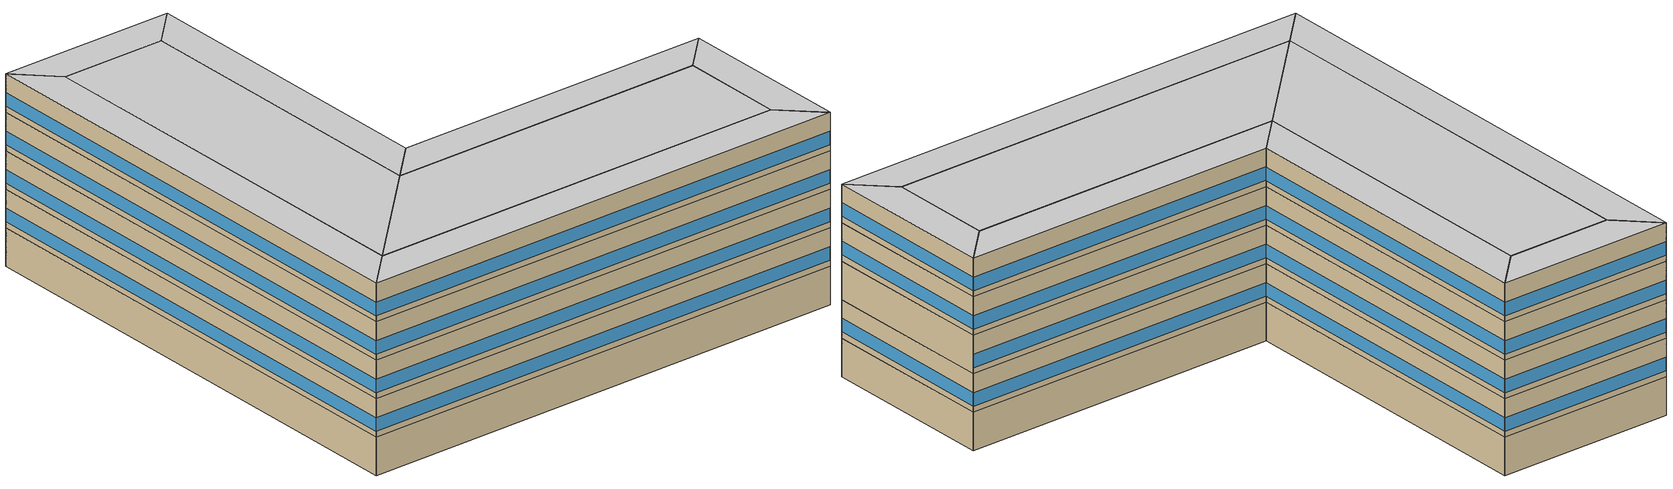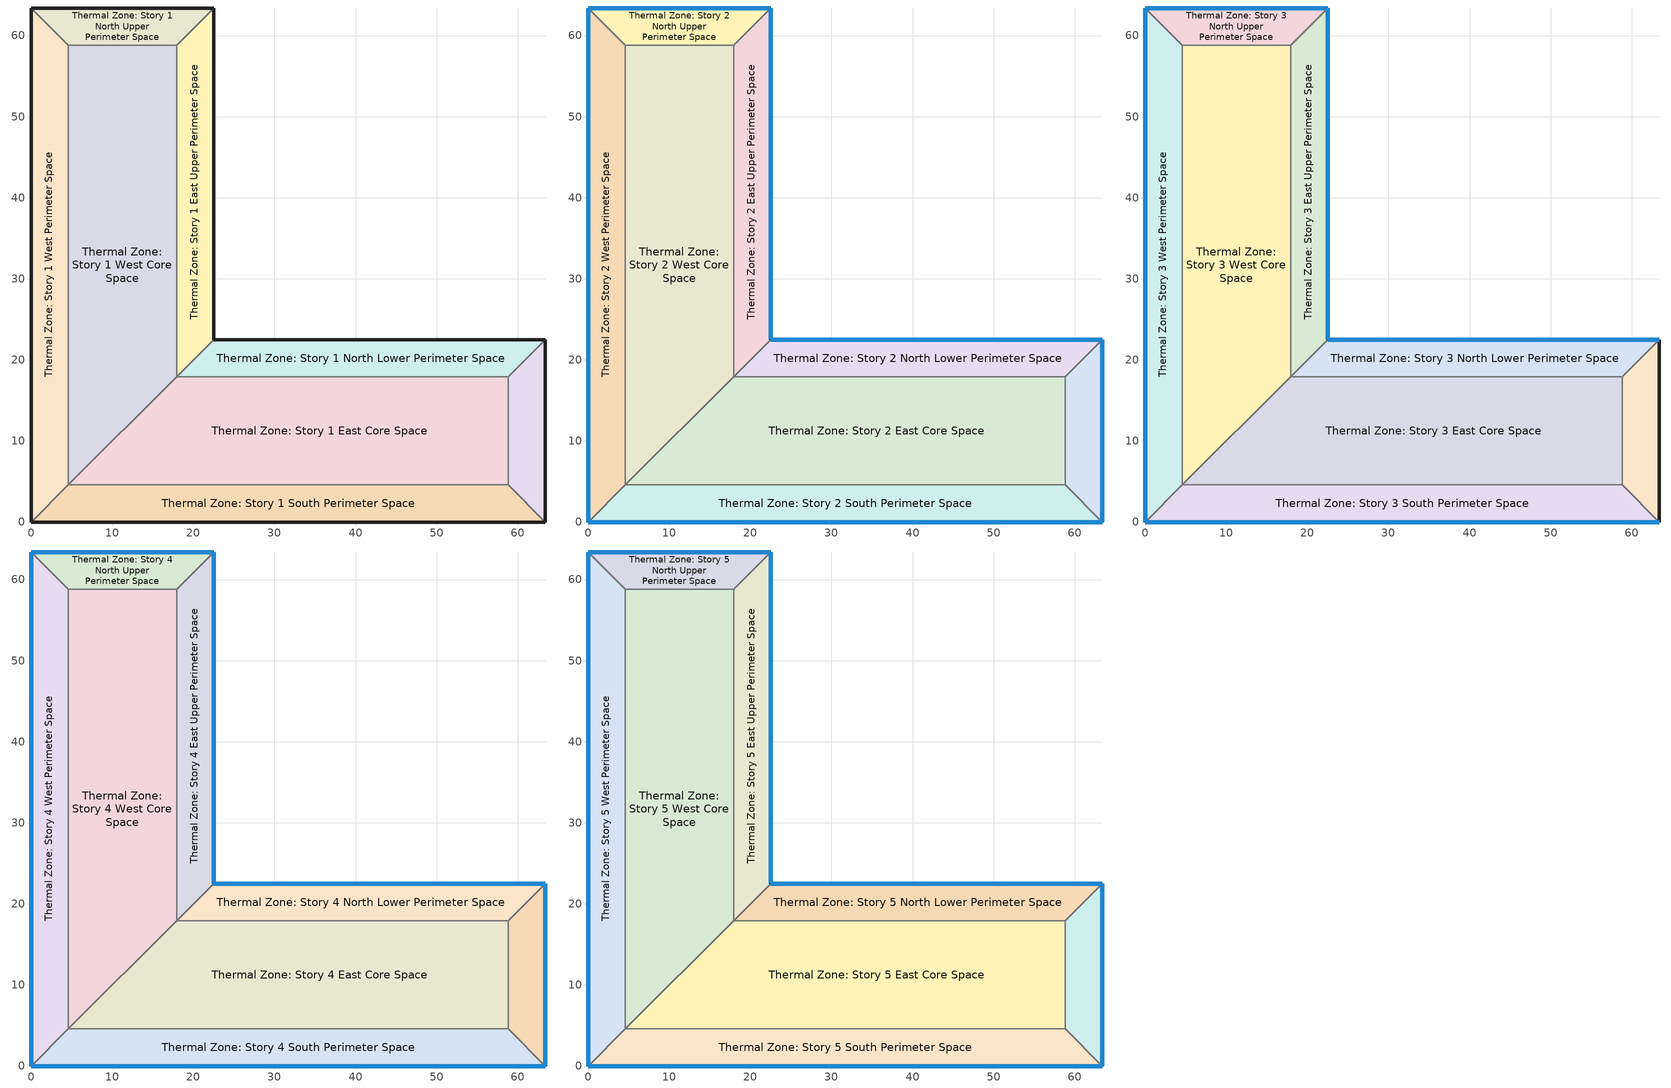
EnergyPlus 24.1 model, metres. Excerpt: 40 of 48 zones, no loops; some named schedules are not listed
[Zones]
Thermal Zone: Story 1 East Core Space
 floor adiabatic (ExtSlabCarpet 4in ClimateZone 1-8): 58.83,17.93 58.83,4.57 4.57,4.57 17.93,17.93 z0
 wall to Thermal Zone: Story 1 North Lower Perimeter Space (256 - interior walls Reversed): 58.83,17.93 17.93,17.93 z0:4.7
 wall to Thermal Zone: Story 1 East Lower Perimeter Space (256 - interior walls Reversed): 58.83,4.57 58.83,17.93 z0:4.7
 wall to Thermal Zone: Story 1 South Perimeter Space (256 - interior walls Reversed): 4.57,4.57 58.83,4.57 z0:4.7
 wall to Thermal Zone: Story 1 West Core Space (256 - interior walls Reversed): 17.93,17.93 4.57,4.57 z0:4.7
Thermal Zone: Story 1 East Lower Perimeter Space
 floor adiabatic (ExtSlabCarpet 4in ClimateZone 1-8): 63.4,22.5 63.4,0 58.83,4.57 58.83,17.93 z0
 wall outside (256 - exterior walls): 63.4,0 63.4,22.5 z0:4.7
 wall to Thermal Zone: Story 1 South Perimeter Space (256 - interior walls): 58.83,4.57 63.4,0 z0:4.7
 wall to Thermal Zone: Story 1 North Lower Perimeter Space (256 - interior walls Reversed): 63.4,22.5 58.83,17.93 z0:4.7
Thermal Zone: Story 1 East Upper Perimeter Space
 floor adiabatic (ExtSlabCarpet 4in ClimateZone 1-8): 22.5,63.4 22.5,22.5 17.93,17.93 17.93,58.83 z0
 wall outside (256 - exterior walls): 22.5,22.5 22.5,63.4 z0:4.7
 wall to Thermal Zone: Story 1 North Lower Perimeter Space (256 - interior walls): 17.93,17.93 22.5,22.5 z0:4.7
 wall to Thermal Zone: Story 1 West Core Space (256 - interior walls): 17.93,58.83 17.93,17.93 z0:4.7
 wall to Thermal Zone: Story 1 North Upper Perimeter Space (256 - interior walls): 22.5,63.4 17.93,58.83 z0:4.7
Thermal Zone: Story 1 North Lower Perimeter Space
 floor adiabatic (ExtSlabCarpet 4in ClimateZone 1-8): 63.4,22.5 58.83,17.93 17.93,17.93 22.5,22.5 z0
 wall outside (256 - exterior walls): 63.4,22.5 22.5,22.5 z0:4.7
Thermal Zone: Story 1 North Upper Perimeter Space
 floor adiabatic (ExtSlabCarpet 4in ClimateZone 1-8): 22.5,63.4 17.93,58.83 4.57,58.83 0,63.4 z0
 wall outside (256 - exterior walls): 22.5,63.4 0,63.4 z0:4.7
 wall to Thermal Zone: Story 1 West Core Space (256 - interior walls): 4.57,58.83 17.93,58.83 z0:4.7
 wall to Thermal Zone: Story 1 West Perimeter Space (256 - interior walls): 0,63.4 4.57,58.83 z0:4.7
Thermal Zone: Story 1 South Perimeter Space
 floor adiabatic (ExtSlabCarpet 4in ClimateZone 1-8): 58.83,4.57 63.4,0 0,0 4.57,4.57 z0
 wall outside (256 - exterior walls): 0,0 63.4,0 z0:4.7
 wall to Thermal Zone: Story 1 West Perimeter Space (256 - interior walls): 4.57,4.57 0,0 z0:4.7
Thermal Zone: Story 1 West Core Space
 floor adiabatic (ExtSlabCarpet 4in ClimateZone 1-8): 17.93,58.83 17.93,17.93 4.57,4.57 4.57,58.83 z0
 wall to Thermal Zone: Story 1 West Perimeter Space (256 - interior walls): 4.57,58.83 4.57,4.57 z0:4.7
Thermal Zone: Story 1 West Perimeter Space
 floor adiabatic (ExtSlabCarpet 4in ClimateZone 1-8): 0,63.4 4.57,58.83 4.57,4.57 0,0 z0
 wall outside (256 - exterior walls): 0,63.4 0,0 z0:4.7
Thermal Zone: Story 2 East Core Space
 floor to Thermal Zone: Story 1 East Core Space (256 - interior floor): 58.83,17.93 58.83,4.57 4.57,4.57 17.93,17.93 z4.7
 wall to Thermal Zone: Story 2 North Lower Perimeter Space (256 - interior walls Reversed): 58.83,17.93 17.93,17.93 z4.7:9.4
 wall to Thermal Zone: Story 2 East Lower Perimeter Space (256 - interior walls Reversed): 58.83,4.57 58.83,17.93 z4.7:9.4
 wall to Thermal Zone: Story 2 South Perimeter Space (256 - interior walls Reversed): 4.57,4.57 58.83,4.57 z4.7:9.4
 wall to Thermal Zone: Story 2 West Core Space (256 - interior walls Reversed): 17.93,17.93 4.57,4.57 z4.7:9.4
Thermal Zone: Story 2 East Lower Perimeter Space
 floor to Thermal Zone: Story 1 East Lower Perimeter Space (256 - interior floor): 63.4,22.5 63.4,0 58.83,4.57 58.83,17.93 z4.7
 wall outside (256 - exterior walls): 63.4,0 63.4,22.5 z4.7:9.4
 wall to Thermal Zone: Story 2 South Perimeter Space (256 - interior walls): 58.83,4.57 63.4,0 z4.7:9.4
 wall to Thermal Zone: Story 2 North Lower Perimeter Space (256 - interior walls Reversed): 63.4,22.5 58.83,17.93 z4.7:9.4
 window (256 - windows): 63.4,0.03 63.4,22.47 z5.46:7.11
Thermal Zone: Story 2 East Upper Perimeter Space
 floor to Thermal Zone: Story 1 East Upper Perimeter Space (256 - interior floor): 22.5,63.4 22.5,22.5 17.93,17.93 17.93,58.83 z4.7
 wall outside (256 - exterior walls): 22.5,22.5 22.5,63.4 z4.7:9.4
 wall to Thermal Zone: Story 2 North Lower Perimeter Space (256 - interior walls): 17.93,17.93 22.5,22.5 z4.7:9.4
 wall to Thermal Zone: Story 2 West Core Space (256 - interior walls): 17.93,58.83 17.93,17.93 z4.7:9.4
 wall to Thermal Zone: Story 2 North Upper Perimeter Space (256 - interior walls Reversed): 22.5,63.4 17.93,58.83 z4.7:9.4
 window (256 - windows): 22.5,22.53 22.5,63.37 z5.46:7.11
Thermal Zone: Story 2 North Lower Perimeter Space
 floor to Thermal Zone: Story 1 North Lower Perimeter Space (256 - interior floor): 63.4,22.5 58.83,17.93 17.93,17.93 22.5,22.5 z4.7
 wall outside (256 - exterior walls): 63.4,22.5 22.5,22.5 z4.7:9.4
 window (256 - windows): 63.37,22.5 22.53,22.5 z5.46:7.11
Thermal Zone: Story 2 North Upper Perimeter Space
 floor to Thermal Zone: Story 1 North Upper Perimeter Space (256 - interior floor): 22.5,63.4 17.93,58.83 4.57,58.83 0,63.4 z4.7
 wall outside (256 - exterior walls): 22.5,63.4 0,63.4 z4.7:9.4
 wall to Thermal Zone: Story 2 West Core Space (256 - interior walls): 4.57,58.83 17.93,58.83 z4.7:9.4
 wall to Thermal Zone: Story 2 West Perimeter Space (256 - interior walls Reversed): 0,63.4 4.57,58.83 z4.7:9.4
 window (256 - windows): 22.47,63.4 0.03,63.4 z5.46:7.11
Thermal Zone: Story 2 South Perimeter Space
 floor to Thermal Zone: Story 1 South Perimeter Space (256 - interior floor): 58.83,4.57 63.4,0 0,0 4.57,4.57 z4.7
 wall outside (256 - exterior walls): 0,0 63.4,0 z4.7:9.4
 wall to Thermal Zone: Story 2 West Perimeter Space (256 - interior walls Reversed): 4.57,4.57 0,0 z4.7:9.4
 window (256 - windows): 0.03,0 63.37,0 z5.46:7.11
Thermal Zone: Story 2 West Core Space
 floor to Thermal Zone: Story 1 West Core Space (256 - interior floor): 17.93,58.83 17.93,17.93 4.57,4.57 4.57,58.83 z4.7
 wall to Thermal Zone: Story 2 West Perimeter Space (256 - interior walls Reversed): 4.57,58.83 4.57,4.57 z4.7:9.4
Thermal Zone: Story 2 West Perimeter Space
 floor to Thermal Zone: Story 1 West Perimeter Space (256 - interior floor): 0,63.4 4.57,58.83 4.57,4.57 0,0 z4.7
 wall outside (256 - exterior walls): 0,63.4 0,0 z4.7:9.4
 window (256 - windows): 0,63.37 0,0.03 z5.46:7.11
Thermal Zone: Story 3 East Core Space
 floor to Thermal Zone: Story 2 East Core Space (256 - interior floor): 58.83,17.93 58.83,4.57 4.57,4.57 17.93,17.93 z9.4
 wall to Thermal Zone: Story 3 North Lower Perimeter Space (256 - interior walls Reversed): 58.83,17.93 17.93,17.93 z9.4:14.1
 wall to Thermal Zone: Story 3 East Lower Perimeter Space (256 - interior walls Reversed): 58.83,4.57 58.83,17.93 z9.4:14.1
 wall to Thermal Zone: Story 3 South Perimeter Space (256 - interior walls Reversed): 4.57,4.57 58.83,4.57 z9.4:14.1
 wall to Thermal Zone: Story 3 West Core Space (256 - interior walls Reversed): 17.93,17.93 4.57,4.57 z9.4:14.1
Thermal Zone: Story 3 East Lower Perimeter Space
 floor to Thermal Zone: Story 2 East Lower Perimeter Space (256 - interior floor): 63.4,22.5 63.4,0 58.83,4.57 58.83,17.93 z9.4
 wall outside (256 - exterior walls): 63.4,0 63.4,22.5 z9.4:14.1
 wall to Thermal Zone: Story 3 South Perimeter Space (256 - interior walls): 58.83,4.57 63.4,0 z9.4:14.1
 wall to Thermal Zone: Story 3 North Lower Perimeter Space (256 - interior walls Reversed): 63.4,22.5 58.83,17.93 z9.4:14.1
Thermal Zone: Story 3 East Upper Perimeter Space
 floor to Thermal Zone: Story 2 East Upper Perimeter Space (256 - interior floor): 22.5,63.4 22.5,22.5 17.93,17.93 17.93,58.83 z9.4
 wall outside (256 - exterior walls): 22.5,22.5 22.5,63.4 z9.4:14.1
 wall to Thermal Zone: Story 3 North Lower Perimeter Space (256 - interior walls): 17.93,17.93 22.5,22.5 z9.4:14.1
 wall to Thermal Zone: Story 3 West Core Space (256 - interior walls): 17.93,58.83 17.93,17.93 z9.4:14.1
 wall to Thermal Zone: Story 3 North Upper Perimeter Space (256 - interior walls Reversed): 22.5,63.4 17.93,58.83 z9.4:14.1
 window (256 - windows): 22.5,22.53 22.5,63.37 z10.16:11.81
Thermal Zone: Story 3 North Lower Perimeter Space
 floor to Thermal Zone: Story 2 North Lower Perimeter Space (256 - interior floor): 63.4,22.5 58.83,17.93 17.93,17.93 22.5,22.5 z9.4
 wall outside (256 - exterior walls): 63.4,22.5 22.5,22.5 z9.4:14.1
 window (256 - windows): 63.37,22.5 22.53,22.5 z10.16:11.81
Thermal Zone: Story 3 North Upper Perimeter Space
 floor to Thermal Zone: Story 2 North Upper Perimeter Space (256 - interior floor): 22.5,63.4 17.93,58.83 4.57,58.83 0,63.4 z9.4
 wall outside (256 - exterior walls): 22.5,63.4 0,63.4 z9.4:14.1
 wall to Thermal Zone: Story 3 West Core Space (256 - interior walls): 4.57,58.83 17.93,58.83 z9.4:14.1
 wall to Thermal Zone: Story 3 West Perimeter Space (256 - interior walls): 0,63.4 4.57,58.83 z9.4:14.1
 window (256 - windows): 22.47,63.4 0.03,63.4 z10.16:11.81
Thermal Zone: Story 3 South Perimeter Space
 floor to Thermal Zone: Story 2 South Perimeter Space (256 - interior floor): 58.83,4.57 63.4,0 0,0 4.57,4.57 z9.4
 wall outside (256 - exterior walls): 0,0 63.4,0 z9.4:14.1
 wall to Thermal Zone: Story 3 West Perimeter Space (256 - interior walls Reversed): 4.57,4.57 0,0 z9.4:14.1
 window (256 - windows): 0.03,0 63.37,0 z10.16:11.81
Thermal Zone: Story 3 West Core Space
 floor to Thermal Zone: Story 2 West Core Space (256 - interior floor): 17.93,58.83 17.93,17.93 4.57,4.57 4.57,58.83 z9.4
 wall to Thermal Zone: Story 3 West Perimeter Space (256 - interior walls Reversed): 4.57,58.83 4.57,4.57 z9.4:14.1
Thermal Zone: Story 3 West Perimeter Space
 floor to Thermal Zone: Story 2 West Perimeter Space (256 - interior floor): 0,63.4 4.57,58.83 4.57,4.57 0,0 z9.4
 wall outside (256 - exterior walls): 0,63.4 0,0 z9.4:14.1
 window (256 - windows): 0,63.37 0,0.03 z10.16:11.81
Thermal Zone: Story 4 East Core Space
 floor to Thermal Zone: Story 3 East Core Space (256 - interior floor): 58.83,17.93 58.83,4.57 4.57,4.57 17.93,17.93 z14.1
 wall to Thermal Zone: Story 4 North Lower Perimeter Space (256 - interior walls Reversed): 58.83,17.93 17.93,17.93 z14.1:18.8
 wall to Thermal Zone: Story 4 East Lower Perimeter Space (256 - interior walls Reversed): 58.83,4.57 58.83,17.93 z14.1:18.8
 wall to Thermal Zone: Story 4 South Perimeter Space (256 - interior walls Reversed): 4.57,4.57 58.83,4.57 z14.1:18.8
 wall to Thermal Zone: Story 4 West Core Space (256 - interior walls Reversed): 17.93,17.93 4.57,4.57 z14.1:18.8
Thermal Zone: Story 4 East Lower Perimeter Space
 floor to Thermal Zone: Story 3 East Lower Perimeter Space (256 - interior floor): 63.4,22.5 63.4,0 58.83,4.57 58.83,17.93 z14.1
 wall outside (256 - exterior walls): 63.4,0 63.4,22.5 z14.1:18.8
 wall to Thermal Zone: Story 4 South Perimeter Space (256 - interior walls): 58.83,4.57 63.4,0 z14.1:18.8
 wall to Thermal Zone: Story 4 North Lower Perimeter Space (256 - interior walls Reversed): 63.4,22.5 58.83,17.93 z14.1:18.8
 window (256 - windows): 63.4,0.03 63.4,22.47 z14.86:16.51
Thermal Zone: Story 4 East Upper Perimeter Space
 floor to Thermal Zone: Story 3 East Upper Perimeter Space (256 - interior floor): 22.5,63.4 22.5,22.5 17.93,17.93 17.93,58.83 z14.1
 wall outside (256 - exterior walls): 22.5,22.5 22.5,63.4 z14.1:18.8
 wall to Thermal Zone: Story 4 North Lower Perimeter Space (256 - interior walls): 17.93,17.93 22.5,22.5 z14.1:18.8
 wall to Thermal Zone: Story 4 West Core Space (256 - interior walls): 17.93,58.83 17.93,17.93 z14.1:18.8
 wall to Thermal Zone: Story 4 North Upper Perimeter Space (256 - interior walls Reversed): 22.5,63.4 17.93,58.83 z14.1:18.8
 window (256 - windows): 22.5,22.53 22.5,63.37 z14.86:16.51
Thermal Zone: Story 4 North Lower Perimeter Space
 floor to Thermal Zone: Story 3 North Lower Perimeter Space (256 - interior floor): 63.4,22.5 58.83,17.93 17.93,17.93 22.5,22.5 z14.1
 wall outside (256 - exterior walls): 63.4,22.5 22.5,22.5 z14.1:18.8
 window (256 - windows): 63.37,22.5 22.53,22.5 z14.86:16.51
Thermal Zone: Story 4 North Upper Perimeter Space
 floor to Thermal Zone: Story 3 North Upper Perimeter Space (256 - interior floor): 22.5,63.4 17.93,58.83 4.57,58.83 0,63.4 z14.1
 wall outside (256 - exterior walls): 22.5,63.4 0,63.4 z14.1:18.8
 wall to Thermal Zone: Story 4 West Core Space (256 - interior walls): 4.57,58.83 17.93,58.83 z14.1:18.8
 wall to Thermal Zone: Story 4 West Perimeter Space (256 - interior walls Reversed): 0,63.4 4.57,58.83 z14.1:18.8
 window (256 - windows): 22.47,63.4 0.03,63.4 z14.86:16.51
Thermal Zone: Story 4 South Perimeter Space
 floor to Thermal Zone: Story 3 South Perimeter Space (256 - interior floor): 58.83,4.57 63.4,0 0,0 4.57,4.57 z14.1
 wall outside (256 - exterior walls): 0,0 63.4,0 z14.1:18.8
 wall to Thermal Zone: Story 4 West Perimeter Space (256 - interior walls Reversed): 4.57,4.57 0,0 z14.1:18.8
 window (256 - windows): 0.03,0 63.37,0 z14.86:16.51
Thermal Zone: Story 4 West Core Space
 floor to Thermal Zone: Story 3 West Core Space (256 - interior floor): 17.93,58.83 17.93,17.93 4.57,4.57 4.57,58.83 z14.1
 wall to Thermal Zone: Story 4 West Perimeter Space (256 - interior walls Reversed): 4.57,58.83 4.57,4.57 z14.1:18.8
Thermal Zone: Story 4 West Perimeter Space
 floor to Thermal Zone: Story 3 West Perimeter Space (256 - interior floor): 0,63.4 4.57,58.83 4.57,4.57 0,0 z14.1
 wall outside (256 - exterior walls): 0,63.4 0,0 z14.1:18.8
 window (256 - windows): 0,63.37 0,0.03 z14.86:16.51
Thermal Zone: Story 5 East Core Space
 floor to Thermal Zone: Story 4 East Core Space (256 - interior floor): 58.83,17.93 58.83,4.57 4.57,4.57 17.93,17.93 z18.8
 wall to Thermal Zone: Story 5 North Lower Perimeter Space (256 - interior walls Reversed): 58.83,17.93 17.93,17.93 z18.8:23.5
 wall to Thermal Zone: Story 5 East Lower Perimeter Space (256 - interior walls Reversed): 58.83,4.57 58.83,17.93 z18.8:23.5
 wall to Thermal Zone: Story 5 South Perimeter Space (256 - interior walls Reversed): 4.57,4.57 58.83,4.57 z18.8:23.5
 wall to Thermal Zone: Story 5 West Core Space (256 - interior walls Reversed): 17.93,17.93 4.57,4.57 z18.8:23.5
 ceiling to Thermal Zone: Story 6 East Core Space (256 - ceiling): 58.83,4.57 58.83,17.93 17.93,17.93 4.57,4.57 z23.5
Thermal Zone: Story 5 East Lower Perimeter Space
 floor to Thermal Zone: Story 4 East Lower Perimeter Space (256 - interior floor): 63.4,22.5 63.4,0 58.83,4.57 58.83,17.93 z18.8
 wall outside (256 - exterior walls): 63.4,0 63.4,22.5 z18.8:23.5
 wall to Thermal Zone: Story 5 South Perimeter Space (256 - interior walls): 58.83,4.57 63.4,0 z18.8:23.5
 wall to Thermal Zone: Story 5 North Lower Perimeter Space (256 - interior walls Reversed): 63.4,22.5 58.83,17.93 z18.8:23.5
 window (256 - windows): 63.4,0.03 63.4,22.47 z19.56:21.21
 ceiling to Thermal Zone: Story 6 East Lower Perimeter Space (256 - ceiling): 63.4,0 63.4,22.5 58.83,17.93 58.83,4.57 z23.5
Thermal Zone: Story 5 East Upper Perimeter Space
 floor to Thermal Zone: Story 4 East Upper Perimeter Space (256 - interior floor): 22.5,63.4 22.5,22.5 17.93,17.93 17.93,58.83 z18.8
 wall outside (256 - exterior walls): 22.5,22.5 22.5,63.4 z18.8:23.5
 wall to Thermal Zone: Story 5 North Lower Perimeter Space (256 - interior walls): 17.93,17.93 22.5,22.5 z18.8:23.5
 wall to Thermal Zone: Story 5 West Core Space (256 - interior walls): 17.93,58.83 17.93,17.93 z18.8:23.5
 wall to Thermal Zone: Story 5 North Upper Perimeter Space (256 - interior walls Reversed): 22.5,63.4 17.93,58.83 z18.8:23.5
 window (256 - windows): 22.5,22.53 22.5,63.37 z19.56:21.21
 ceiling to Thermal Zone: Story 6 East Upper Perimeter Space (256 - ceiling): 17.93,17.93 22.5,22.5 22.5,63.4 17.93,58.83 z23.5
Thermal Zone: Story 5 North Lower Perimeter Space
 floor to Thermal Zone: Story 4 North Lower Perimeter Space (256 - interior floor): 63.4,22.5 58.83,17.93 17.93,17.93 22.5,22.5 z18.8
 wall outside (256 - exterior walls): 63.4,22.5 22.5,22.5 z18.8:23.5
 window (256 - windows): 63.37,22.5 22.53,22.5 z19.56:21.21
 ceiling to Thermal Zone: Story 6 North Lower Perimeter Space (256 - ceiling): 58.83,17.93 63.4,22.5 22.5,22.5 17.93,17.93 z23.5
Thermal Zone: Story 5 North Upper Perimeter Space
 floor to Thermal Zone: Story 4 North Upper Perimeter Space (256 - interior floor): 22.5,63.4 17.93,58.83 4.57,58.83 0,63.4 z18.8
 wall outside (256 - exterior walls): 22.5,63.4 0,63.4 z18.8:23.5
 wall to Thermal Zone: Story 5 West Core Space (256 - interior walls): 4.57,58.83 17.93,58.83 z18.8:23.5
 wall to Thermal Zone: Story 5 West Perimeter Space (256 - interior walls Reversed): 0,63.4 4.57,58.83 z18.8:23.5
 window (256 - windows): 22.47,63.4 0.03,63.4 z19.56:21.21
 ceiling to Thermal Zone: Story 6 North Upper Perimeter Space (256 - ceiling): 17.93,58.83 22.5,63.4 0,63.4 4.57,58.83 z23.5
Thermal Zone: Story 5 South Perimeter Space
 floor to Thermal Zone: Story 4 South Perimeter Space (256 - interior floor): 58.83,4.57 63.4,0 0,0 4.57,4.57 z18.8
 wall outside (256 - exterior walls): 0,0 63.4,0 z18.8:23.5
 wall to Thermal Zone: Story 5 West Perimeter Space (256 - interior walls Reversed): 4.57,4.57 0,0 z18.8:23.5
 window (256 - windows): 0.03,0 63.37,0 z19.56:21.21
 ceiling to Thermal Zone: Story 6 South Perimeter Space (256 - ceiling): 63.4,0 58.83,4.57 4.57,4.57 0,0 z23.5
Thermal Zone: Story 5 West Core Space
 floor to Thermal Zone: Story 4 West Core Space (256 - interior floor): 17.93,58.83 17.93,17.93 4.57,4.57 4.57,58.83 z18.8
 wall to Thermal Zone: Story 5 West Perimeter Space (256 - interior walls Reversed): 4.57,58.83 4.57,4.57 z18.8:23.5
 ceiling to Thermal Zone: Story 6 West Core Space (256 - ceiling): 4.57,4.57 17.93,17.93 17.93,58.83 4.57,58.83 z23.5
Thermal Zone: Story 5 West Perimeter Space
 floor to Thermal Zone: Story 4 West Perimeter Space (256 - interior floor): 0,63.4 4.57,58.83 4.57,4.57 0,0 z18.8
 wall outside (256 - exterior walls): 0,63.4 0,0 z18.8:23.5
 window (256 - windows): 0,63.37 0,0.03 z19.56:21.21
 ceiling to Thermal Zone: Story 6 West Perimeter Space (256 - ceiling): 0,0 4.57,4.57 4.57,58.83 0,63.4 z23.5
[Building]
Building 1: North Axis {deg}=280
[Site:Location]
Mountain View Moffett Fld Nas: Latitude {deg}=37.4; Longitude {deg}=-122.05; Time Zone {hr}=-8; Elevation {m}=12
[SizingPeriod:DesignDay] Month=7; Day of Month=21; Day Type=SummerDesignDay; Daily Dry-Bulb Temperature Range {deltaC}=9.5; Dry-Bulb Temperature Range Modifier Type=DefaultMultipliers; Barometric Pressure {Pa}=101181; Wind Speed {m/s}=3.9; Wind Direction {deg}=340; Rain Indicator=No; Snow Indicator=No; Daylight Saving Time Indicator=No; Solar Model Indicator=ASHRAETau; ASHRAE Clear Sky Optical Depth for Beam Irradiance (taub)=0.378; ASHRAE Clear Sky Optical Depth for Diffuse Irradiance (taud)=2.37; Begin Environment Reset Mode=FullResetAtBeginEnvironment
Name | Maximum Dry-Bulb Temperature {C} | Humidity Condition Type | Wetbulb or DewPoint at Maximum Dry-Bulb {C} | Enthalpy at Maximum Dry-Bulb {J/kg}
Mountain View/Moffet N Ann Clg .4% Condns DB=>MWB | 31.2 | Wetbulb | 18.9
Mountain View/Moffet N Ann Clg .4% Condns DP=>MDB | 23.8 | Dewpoint | 17.4
Mountain View/Moffet N Ann Clg .4% Condns Enth=>MDB | 28.1 | Enthalpy |  | 58100
Mountain View/Moffet N Ann Clg .4% Condns WB=>MDB | 28.1 | Wetbulb | 20.3
[Material] Thermal Absorptance=0.9
Name | Roughness | Thickness {m} | Conductivity {W/m-K} | Density {kg/m3} | Specific Heat {J/kg-K} | Solar Absorptance | Visible Absorptance
256 - acoustic tile 0.5in | Smooth | 0.0127 | 0.0570378 | 287.996 | 1338.94 | 0.7 | 0.7
256 - gypsum sheathing 5/8 in | Smooth | 0.015875 | 0.160093 | 950.001 | 839.872 | 0.7 | 0.7
256 - insulation eps 6 in | Smooth | 0.1524 | 0.0350185 | 28.9934 | 1212.92 | 0.7 | 0.7
256 - plaster 1.5 in | Smooth | 0.0381 | 0.380242 | 1119.99 | 839.872 | 0.7 | 0.7
256 - rubber tiles 1 in | Smooth | 0.0254 | 0.300196 | 1600 | 2000 | 0.7 | 0.7
256 - steel studs 3 5/8 in | Smooth | 0.092075 | 50.0334 | 7800 | 480 | 0.7 | 0.7
256 - stone flooring 2in | MediumSmooth | 0.0508 | 1.83122 | 2199.98 | 711.756 | 0.7 | 0.7
256 - stone veneer 1in | Smooth | 0.0254 | 1.83122 | 2200 | 711.756 | 0.7 | 0.7
256 - terrazzo 2 in | Smooth | 0.0508 | 1.80314 | 2243 | 836.941 | 0.7 | 0.7
MAT-CC05 4 HW CONCRETE | Rough | 0.1016 | 1.311 | 2240 | 836.8 | 0.85 | 0.85
[Material:NoMass]
CP02 CARPET PAD: Roughness=Smooth; Thermal Resistance {m2-K/W}=0.1; Thermal Absorptance=0.9; Solar Absorptance=0.7; Visible Absorptance=0.7
[WindowMaterial:SimpleGlazingSystem]
256 - window glazing: U-Factor {W/m2-K}=3.46374; Solar Heat Gain Coefficient=0.25; Visible Transmittance=0.4
[Construction]
256 - ceiling: 256 - gypsum sheathing 5/8 in, 256 - acoustic tile 0.5in, 256 - plaster 1.5 in, 256 - rubber tiles 1 in, 256 - terrazzo 2 in, 256 - stone flooring 2in
256 - exterior walls: 256 - stone veneer 1in, 256 - insulation eps 6 in, 256 - gypsum sheathing 5/8 in
256 - interior floor: 256 - stone flooring 2in, 256 - terrazzo 2 in, 256 - rubber tiles 1 in, 256 - plaster 1.5 in, 256 - acoustic tile 0.5in, 256 - gypsum sheathing 5/8 in
256 - interior walls; 256 - interior walls Reversed: 256 - gypsum sheathing 5/8 in, 256 - steel studs 3 5/8 in, 256 - gypsum sheathing 5/8 in
256 - windows: 256 - window glazing
ExtSlabCarpet 4in ClimateZone 1-8: MAT-CC05 4 HW CONCRETE, CP02 CARPET PAD
[ZoneVentilation:DesignFlowRate]
90.1-2010 - Office - OpenOffice Ventilation: Zone or ZoneList or Space or SpaceList=256 - 90.1-2010 - Office - OpenOffice; Design Flow Rate Calculation Method=Flow/Area; Flow Rate per Floor Area {m3/s-m2}=0.001; Ventilation Type=Natural; Fan Total Efficiency=1; Constant Term Coefficient=1; Minimum Indoor Temperature {C}=-100; Maximum Indoor Temperature {C}=100; Delta Temperature {deltaC}=-100; Minimum Outdoor Temperature {C}=-100; Maximum Outdoor Temperature {C}=100; Maximum Wind Speed {m/s}=40
[Space] Space Type=256 - 90.1-2010 - Office - OpenOffice
Name | Zone
Story 1 East Core Space | Thermal Zone: Story 1 East Core Space
Story 1 East Lower Perimeter Space | Thermal Zone: Story 1 East Lower Perimeter Space
Story 1 East Upper Perimeter Space | Thermal Zone: Story 1 East Upper Perimeter Space
Story 1 North Lower Perimeter Space | Thermal Zone: Story 1 North Lower Perimeter Space
Story 1 North Upper Perimeter Space | Thermal Zone: Story 1 North Upper Perimeter Space
Story 1 South Perimeter Space | Thermal Zone: Story 1 South Perimeter Space
Story 1 West Core Space | Thermal Zone: Story 1 West Core Space
Story 1 West Perimeter Space | Thermal Zone: Story 1 West Perimeter Space
Story 2 East Core Space | Thermal Zone: Story 2 East Core Space
Story 2 East Lower Perimeter Space | Thermal Zone: Story 2 East Lower Perimeter Space
Story 2 East Upper Perimeter Space | Thermal Zone: Story 2 East Upper Perimeter Space
Story 2 North Lower Perimeter Space | Thermal Zone: Story 2 North Lower Perimeter Space
Story 2 North Upper Perimeter Space | Thermal Zone: Story 2 North Upper Perimeter Space
Story 2 South Perimeter Space | Thermal Zone: Story 2 South Perimeter Space
Story 2 West Core Space | Thermal Zone: Story 2 West Core Space
Story 2 West Perimeter Space | Thermal Zone: Story 2 West Perimeter Space
Story 3 East Core Space | Thermal Zone: Story 3 East Core Space
Story 3 East Lower Perimeter Space | Thermal Zone: Story 3 East Lower Perimeter Space
Story 3 East Upper Perimeter Space | Thermal Zone: Story 3 East Upper Perimeter Space
Story 3 North Lower Perimeter Space | Thermal Zone: Story 3 North Lower Perimeter Space
Story 3 North Upper Perimeter Space | Thermal Zone: Story 3 North Upper Perimeter Space
Story 3 South Perimeter Space | Thermal Zone: Story 3 South Perimeter Space
Story 3 West Core Space | Thermal Zone: Story 3 West Core Space
Story 3 West Perimeter Space | Thermal Zone: Story 3 West Perimeter Space
Story 4 East Core Space | Thermal Zone: Story 4 East Core Space
Story 4 East Lower Perimeter Space | Thermal Zone: Story 4 East Lower Perimeter Space
Story 4 East Upper Perimeter Space | Thermal Zone: Story 4 East Upper Perimeter Space
Story 4 North Lower Perimeter Space | Thermal Zone: Story 4 North Lower Perimeter Space
Story 4 North Upper Perimeter Space | Thermal Zone: Story 4 North Upper Perimeter Space
Story 4 South Perimeter Space | Thermal Zone: Story 4 South Perimeter Space
Story 4 West Core Space | Thermal Zone: Story 4 West Core Space
Story 4 West Perimeter Space | Thermal Zone: Story 4 West Perimeter Space
Story 5 East Core Space | Thermal Zone: Story 5 East Core Space
Story 5 East Lower Perimeter Space | Thermal Zone: Story 5 East Lower Perimeter Space
Story 5 East Upper Perimeter Space | Thermal Zone: Story 5 East Upper Perimeter Space
Story 5 North Lower Perimeter Space | Thermal Zone: Story 5 North Lower Perimeter Space
Story 5 North Upper Perimeter Space | Thermal Zone: Story 5 North Upper Perimeter Space
Story 5 South Perimeter Space | Thermal Zone: Story 5 South Perimeter Space
Story 5 West Core Space | Thermal Zone: Story 5 West Core Space
Story 5 West Perimeter Space | Thermal Zone: Story 5 West Perimeter Space
[SpaceList]
256 - 90.1-2010 - Office - OpenOffice: Story 1 West Core Space, Story 1 West Perimeter Space, Story 1 East Upper Perimeter Space, Story 6 East Upper Perimeter Space, Story 1 North Lower Perimeter Space, Story 1 North Upper Perimeter Space, Story 1 East Lower Perimeter Space, Story 1 South Perimeter Space, Story 1 East Core Space, Story 4 East Core Space, Story 2 West Perimeter Space, Story 3 East Lower Perimeter Space, Story 2 South Perimeter Space, Story 2 North Upper Perimeter Space, Story 2 East Upper Perimeter Space, Story 2 North Lower Perimeter Space, Story 2 East Lower Perimeter Space, Story 5 West Core Space, Story 2 East Core Space, Story 2 West Core Space, Story 5 South Perimeter Space, Story 3 West Perimeter Space, Story 3 North Upper Perimeter Space, Story 3 East Upper Perimeter Space, Story 3 North Lower Perimeter Space, Story 3 South Perimeter Space, Story 3 West Core Space, Story 3 East Core Space, Story 4 West Perimeter Space, Story 4 North Upper Perimeter Space, Story 4 East Upper Perimeter Space, Story 4 North Lower Perimeter Space, Story 4 East Lower Perimeter Space, Story 5 North Lower Perimeter Space, Story 4 South Perimeter Space, Story 4 West Core Space, Story 5 West Perimeter Space, Story 5 North Upper Perimeter Space, Story 5 East Upper Perimeter Space, Story 5 East Lower Perimeter Space, Story 5 East Core Space, Story 6 West Perimeter Space, Story 6 North Upper Perimeter Space, Story 6 North Lower Perimeter Space, Story 6 East Lower Perimeter Space, Story 6 South Perimeter Space, Story 6 West Core Space, Story 6 East Core Space
[Zone]
Thermal Zone: Story 1 East Core Space; Thermal Zone: Story 1 West Core Space: 4.57, 4.57, 0, 1, Yes
Thermal Zone: Story 1 East Lower Perimeter Space: 58.83, 4.57, 0, 1, Yes
Thermal Zone: Story 1 East Upper Perimeter Space; Thermal Zone: Story 1 North Lower Perimeter Space: 17.93, 17.93, 0, 1, Yes
Thermal Zone: Story 1 North Upper Perimeter Space: 4.57, 58.83, 0, 1, Yes
Thermal Zone: Story 1 South Perimeter Space; Thermal Zone: Story 1 West Perimeter Space: 0, 0, 0, 1, Yes
Thermal Zone: Story 2 East Core Space; Thermal Zone: Story 2 West Core Space: 4.57, 4.57, 4.7, 1, Yes
Thermal Zone: Story 2 East Lower Perimeter Space: 58.83, 4.57, 4.7, 1, Yes
Thermal Zone: Story 2 East Upper Perimeter Space; Thermal Zone: Story 2 North Lower Perimeter Space: 17.93, 17.93, 4.7, 1, Yes
Thermal Zone: Story 2 North Upper Perimeter Space: 4.57, 58.83, 4.7, 1, Yes
Thermal Zone: Story 2 South Perimeter Space; Thermal Zone: Story 2 West Perimeter Space: 0, 0, 4.7, 1, Yes
Thermal Zone: Story 3 East Core Space; Thermal Zone: Story 3 West Core Space: 4.57, 4.57, 9.4, 1, Yes
Thermal Zone: Story 3 East Lower Perimeter Space: 58.83, 4.57, 9.4, 1, Yes
Thermal Zone: Story 3 East Upper Perimeter Space; Thermal Zone: Story 3 North Lower Perimeter Space: 17.93, 17.93, 9.4, 1, Yes
Thermal Zone: Story 3 North Upper Perimeter Space: 4.57, 58.83, 9.4, 1, Yes
Thermal Zone: Story 3 South Perimeter Space; Thermal Zone: Story 3 West Perimeter Space: 0, 0, 9.4, 1, Yes
Thermal Zone: Story 4 East Core Space; Thermal Zone: Story 4 West Core Space: 4.57, 4.57, 14.1, 1, Yes
Thermal Zone: Story 4 East Lower Perimeter Space: 58.83, 4.57, 14.1, 1, Yes
Thermal Zone: Story 4 East Upper Perimeter Space; Thermal Zone: Story 4 North Lower Perimeter Space: 17.93, 17.93, 14.1, 1, Yes
Thermal Zone: Story 4 North Upper Perimeter Space: 4.57, 58.83, 14.1, 1, Yes
Thermal Zone: Story 4 South Perimeter Space; Thermal Zone: Story 4 West Perimeter Space: 0, 0, 14.1, 1, Yes
Thermal Zone: Story 5 East Core Space; Thermal Zone: Story 5 West Core Space: 4.57, 4.57, 18.8, 1, Yes
Thermal Zone: Story 5 East Lower Perimeter Space: 58.83, 4.57, 18.8, 1, Yes
Thermal Zone: Story 5 East Upper Perimeter Space; Thermal Zone: Story 5 North Lower Perimeter Space: 17.93, 17.93, 18.8, 1, Yes
Thermal Zone: Story 5 North Upper Perimeter Space: 4.57, 58.83, 18.8, 1, Yes
Thermal Zone: Story 5 South Perimeter Space; Thermal Zone: Story 5 West Perimeter Space: 0, 0, 18.8, 1, Yes
[People] Number of People Calculation Method=Area/Person; Fraction Radiant=0.3; Work Efficiency Schedule=WorkEffSchedule; Clothing Insulation Schedule=CloSchedule; Air Velocity Schedule=AirVelocitySchedule; Thermal Comfort Model 1 Type=Fanger; Cold Stress Temperature Threshold {C}=15.56; Heat Stress Temperature Threshold {C}=30
Name | Zone or ZoneList or Space or SpaceList | Number of People Schedule | Floor Area per Person {m2/person} | Activity Level Schedule
Thermal Zone: Story 1 East Core Space | Thermal Zone: Story 1 East Core Space | Thermal Zone: Story 1 East Core Space Occ | 33.3 | CoreSpace Occ
Thermal Zone: Story 1 East Lower Perimeter Space | Thermal Zone: Story 1 East Lower Perimeter Space | PerimeterSpace Occ | 20 | PerimeterSpace Activity
Thermal Zone: Story 1 East Upper Perimeter Space | Thermal Zone: Story 1 East Upper Perimeter Space | Thermal Zone: Story 1 East Upper Perimeter Space Occ | 44.4444 | PerimeterSpace Activity
Thermal Zone: Story 1 North Lower Perimeter Space | Thermal Zone: Story 1 North Lower Perimeter Space | PerimeterSpace Occ | 40 | PerimeterSpace Activity
Thermal Zone: Story 1 North Upper Perimeter Space | Thermal Zone: Story 1 North Upper Perimeter Space | PerimeterSpace Occ | 44 | PerimeterSpace Activity
Thermal Zone: Story 1 South Perimeter Space | Thermal Zone: Story 1 South Perimeter Space | PerimeterSpace Occ | 20 | PerimeterSpace Activity
Thermal Zone: Story 1 West Core Space | Thermal Zone: Story 1 West Core Space | PerimeterSpace Occ | 40 | CoreSpace Activity
Thermal Zone: Story 1 West Perimeter Space | Thermal Zone: Story 1 West Perimeter Space | PerimeterSpace Occ | 33.3 | PerimeterSpace Activity
Thermal Zone: Story 2 East Core Space | Thermal Zone: Story 2 East Core Space | PerimeterSpace Occ | 20 | CoreSpace Activity
Thermal Zone: Story 2 East Lower Perimeter Space | Thermal Zone: Story 2 East Lower Perimeter Space | PerimeterSpace Occ | 20 | PerimeterSpace Activity
Thermal Zone: Story 2 East Upper Perimeter Space | Thermal Zone: Story 2 East Upper Perimeter Space | Thermal Zone: Story 2 East Upper Perimeter Space Occ | 36.3636 | PerimeterSpace Activity
Thermal Zone: Story 2 North Lower Perimeter Space | Thermal Zone: Story 2 North Lower Perimeter Space | Medium Office Bldg Occ | 40 | PerimeterSpace Activity
Thermal Zone: Story 2 North Upper Perimeter Space | Thermal Zone: Story 2 North Upper Perimeter Space | PerimeterSpace Occ | 20 | PerimeterSpace Activity
Thermal Zone: Story 2 South Perimeter Space | Thermal Zone: Story 2 South Perimeter Space | PerimeterSpace Occ | 20 | PerimeterSpace Activity
Thermal Zone: Story 2 West Core Space | Thermal Zone: Story 2 West Core Space | PerimeterSpace Occ | 20 | CoreSpace Activity
Thermal Zone: Story 2 West Perimeter Space | Thermal Zone: Story 2 West Perimeter Space | Thermal Zone: Story 2 West Perimeter Space Occ | 80 | PerimeterSpace Activity
Thermal Zone: Story 3 East Core Space | Thermal Zone: Story 3 East Core Space | Thermal Zone: Story 3 East Core Space Occ | 16 | CoreSpace Activity
Thermal Zone: Story 3 East Lower Perimeter Space | Thermal Zone: Story 3 East Lower Perimeter Space | PerimeterSpace Occ | 20 | PerimeterSpace Activity
Thermal Zone: Story 3 East Upper Perimeter Space | Thermal Zone: Story 3 East Upper Perimeter Space | PerimeterSpace Occ | 20 | PerimeterSpace Activity
Thermal Zone: Story 3 North Lower Perimeter Space | Thermal Zone: Story 3 North Lower Perimeter Space | Thermal Zone: Story 3 North Lower Perimeter Space Occ | 100 | PerimeterSpace Activity
Thermal Zone: Story 3 North Upper Perimeter Space | Thermal Zone: Story 3 North Upper Perimeter Space | PerimeterSpace Occ | 20 | PerimeterSpace Activity
Thermal Zone: Story 3 South Perimeter Space | Thermal Zone: Story 3 South Perimeter Space | PerimeterSpace Occ | 20 | PerimeterSpace Activity
Thermal Zone: Story 3 West Core Space | Thermal Zone: Story 3 West Core Space | Thermal Zone: Story 3 West Core Space Occ | 44.4444 | CoreSpace Activity
Thermal Zone: Story 3 West Perimeter Space | Thermal Zone: Story 3 West Perimeter Space | PerimeterSpace Occ | 20 | PerimeterSpace Activity
Thermal Zone: Story 4 East Core Space | Thermal Zone: Story 4 East Core Space | Thermal Zone: Story 4 East Core Space Occ | 16 | CoreSpace Activity
Thermal Zone: Story 4 East Lower Perimeter Space | Thermal Zone: Story 4 East Lower Perimeter Space | PerimeterSpace Occ | 20 | PerimeterSpace Activity
Thermal Zone: Story 4 East Upper Perimeter Space | Thermal Zone: Story 4 East Upper Perimeter Space | Thermal Zone: Story 4 East Upper Perimeter Space Occ | 80 | PerimeterSpace Activity
Thermal Zone: Story 4 North Lower Perimeter Space | Thermal Zone: Story 4 North Lower Perimeter Space | Thermal Zone: Story 4 North Lower Perimeter Space Occ | 57.1429 | PerimeterSpace Activity
Thermal Zone: Story 4 North Upper Perimeter Space | Thermal Zone: Story 4 North Upper Perimeter Space | PerimeterSpace Occ | 20 | PerimeterSpace Activity
Thermal Zone: Story 4 South Perimeter Space | Thermal Zone: Story 4 South Perimeter Space | PerimeterSpace Occ | 20 | PerimeterSpace Activity
Thermal Zone: Story 4 West Core Space | Thermal Zone: Story 4 West Core Space | Thermal Zone: Story 4 West Core Space Occ | 26.6667 | CoreSpace Activity
Thermal Zone: Story 4 West Perimeter Space | Thermal Zone: Story 4 West Perimeter Space | Thermal Zone: Story 4 West Perimeter Space Occ | 36.3636 | PerimeterSpace Activity
Thermal Zone: Story 5 East Core Space | Thermal Zone: Story 5 East Core Space | Thermal Zone: Story 5 East Core Space Occ | 33.3333 | CoreSpace Activity
Thermal Zone: Story 5 East Lower Perimeter Space | Thermal Zone: Story 5 East Lower Perimeter Space | Thermal Zone: Story 5 East Lower Perimeter Space Occ | 57.1429 | PerimeterSpace Activity
Thermal Zone: Story 5 East Upper Perimeter Space | Thermal Zone: Story 5 East Upper Perimeter Space | Thermal Zone: Story 5 East Upper Perimeter Space Occ | 26.6667 | PerimeterSpace Activity
Thermal Zone: Story 5 North Lower Perimeter Space | Thermal Zone: Story 5 North Lower Perimeter Space | Thermal Zone: Story 5 North Lower Perimeter Space Occ | 25 | PerimeterSpace Activity
Thermal Zone: Story 5 North Upper Perimeter Space | Thermal Zone: Story 5 North Upper Perimeter Space | PerimeterSpace Occ | 20 | PerimeterSpace Activity
Thermal Zone: Story 5 South Perimeter Space | Thermal Zone: Story 5 South Perimeter Space | PerimeterSpace Occ | 20 | PerimeterSpace Activity
Thermal Zone: Story 5 West Core Space | Thermal Zone: Story 5 West Core Space | Thermal Zone: Story 5 West Core Space Occ | 50 | CoreSpace Activity
Thermal Zone: Story 5 West Perimeter Space | Thermal Zone: Story 5 West Perimeter Space | Thermal Zone: Story 5 West Perimeter Space Occ | 33.3333 | PerimeterSpace Activity
[Lights] Design Level Calculation Method=Watts/Area; Fraction Replaceable=1
Name | Zone or ZoneList or Space or SpaceList | Schedule | Watts per Floor Area {W/m2}
Thermal Zone: Story 1 East Core Space | Thermal Zone: Story 1 East Core Space | Thermal Zone: Story 1 East Core Space Light | 7.7496
Thermal Zone: Story 1 East Lower Perimeter Space | Thermal Zone: Story 1 East Lower Perimeter Space | PerimeterSpace Light | 12.916
Thermal Zone: Story 1 East Upper Perimeter Space | Thermal Zone: Story 1 East Upper Perimeter Space | Thermal Zone: Story 1 East Upper Perimeter Space Light | 5.8122
Thermal Zone: Story 1 North Lower Perimeter Space | Thermal Zone: Story 1 North Lower Perimeter Space | PerimeterSpace Light | 5.8122
Thermal Zone: Story 1 North Upper Perimeter Space | Thermal Zone: Story 1 North Upper Perimeter Space | PerimeterSpace Light | 5.8122
Thermal Zone: Story 1 South Perimeter Space | Thermal Zone: Story 1 South Perimeter Space | PerimeterSpace Light | 12.916
Thermal Zone: Story 1 West Core Space | Thermal Zone: Story 1 West Core Space | PerimeterSpace Light | 5.8122
Thermal Zone: Story 1 West Perimeter Space | Thermal Zone: Story 1 West Perimeter Space | PerimeterSpace Light | 7.7496
Thermal Zone: Story 2 East Core Space | Thermal Zone: Story 2 East Core Space | PerimeterSpace Light | 12.916
Thermal Zone: Story 2 East Lower Perimeter Space | Thermal Zone: Story 2 East Lower Perimeter Space | PerimeterSpace Light | 12.916
Thermal Zone: Story 2 East Upper Perimeter Space | Thermal Zone: Story 2 East Upper Perimeter Space | Thermal Zone: Story 2 East Upper Perimeter Space Light | 7.1038
Thermal Zone: Story 2 North Lower Perimeter Space | Thermal Zone: Story 2 North Lower Perimeter Space | 256 - Office Bldg Light | 0
Thermal Zone: Story 2 North Upper Perimeter Space | Thermal Zone: Story 2 North Upper Perimeter Space | PerimeterSpace Light | 12.916
Thermal Zone: Story 2 South Perimeter Space | Thermal Zone: Story 2 South Perimeter Space | PerimeterSpace Light | 12.916
Thermal Zone: Story 2 West Core Space | Thermal Zone: Story 2 West Core Space | PerimeterSpace Light | 12.916
Thermal Zone: Story 2 West Perimeter Space | Thermal Zone: Story 2 West Perimeter Space | Thermal Zone: Story 2 West Perimeter Space Light | 3.229
Thermal Zone: Story 3 East Core Space | Thermal Zone: Story 3 East Core Space | Thermal Zone: Story 3 East Core Space Light | 16.145
Thermal Zone: Story 3 East Lower Perimeter Space | Thermal Zone: Story 3 East Lower Perimeter Space | PerimeterSpace Light | 12.916
Thermal Zone: Story 3 East Upper Perimeter Space | Thermal Zone: Story 3 East Upper Perimeter Space | PerimeterSpace Light | 12.916
Thermal Zone: Story 3 North Lower Perimeter Space | Thermal Zone: Story 3 North Lower Perimeter Space | Thermal Zone: Story 3 North Lower Perimeter Space Light | 2.5832
Thermal Zone: Story 3 North Upper Perimeter Space | Thermal Zone: Story 3 North Upper Perimeter Space | PerimeterSpace Light | 12.916
Thermal Zone: Story 3 South Perimeter Space | Thermal Zone: Story 3 South Perimeter Space | PerimeterSpace Light | 12.916
Thermal Zone: Story 3 West Core Space | Thermal Zone: Story 3 West Core Space | Thermal Zone: Story 3 West Core Space Light | 5.8122
Thermal Zone: Story 3 West Perimeter Space | Thermal Zone: Story 3 West Perimeter Space | PerimeterSpace Light | 12.916
Thermal Zone: Story 4 East Core Space | Thermal Zone: Story 4 East Core Space | Thermal Zone: Story 4 East Core Space Light | 13.5618
Thermal Zone: Story 4 East Lower Perimeter Space | Thermal Zone: Story 4 East Lower Perimeter Space | PerimeterSpace Light | 12.916
Thermal Zone: Story 4 East Upper Perimeter Space | Thermal Zone: Story 4 East Upper Perimeter Space | Thermal Zone: Story 4 East Upper Perimeter Space Light | 3.229
Thermal Zone: Story 4 North Lower Perimeter Space | Thermal Zone: Story 4 North Lower Perimeter Space | Thermal Zone: Story 4 North Lower Perimeter Space Light | 4.5206
Thermal Zone: Story 4 North Upper Perimeter Space | Thermal Zone: Story 4 North Upper Perimeter Space | PerimeterSpace Light | 12.916
Thermal Zone: Story 4 South Perimeter Space | Thermal Zone: Story 4 South Perimeter Space | PerimeterSpace Light | 12.916
Thermal Zone: Story 4 West Core Space | Thermal Zone: Story 4 West Core Space | Thermal Zone: Story 4 West Core Space Light | 9.687
Thermal Zone: Story 4 West Perimeter Space | Thermal Zone: Story 4 West Perimeter Space | Thermal Zone: Story 4 West Perimeter Space Light | 7.1038
Thermal Zone: Story 5 East Core Space | Thermal Zone: Story 5 East Core Space | Thermal Zone: Story 5 East Core Space Light | 7.7496
Thermal Zone: Story 5 East Lower Perimeter Space | Thermal Zone: Story 5 East Lower Perimeter Space | Thermal Zone: Story 5 East Lower Perimeter Space Light | 4.5206
Thermal Zone: Story 5 East Upper Perimeter Space | Thermal Zone: Story 5 East Upper Perimeter Space | Thermal Zone: Story 5 East Upper Perimeter Space Light | 9.687
Thermal Zone: Story 5 North Lower Perimeter Space | Thermal Zone: Story 5 North Lower Perimeter Space | Thermal Zone: Story 5 North Lower Perimeter Space Light | 10.3328
Thermal Zone: Story 5 North Upper Perimeter Space | Thermal Zone: Story 5 North Upper Perimeter Space | PerimeterSpace Light | 12.916
Thermal Zone: Story 5 South Perimeter Space | Thermal Zone: Story 5 South Perimeter Space | PerimeterSpace Light | 12.916
Thermal Zone: Story 5 West Core Space | Thermal Zone: Story 5 West Core Space | Thermal Zone: Story 5 West Core Space Light | 5.1664
Thermal Zone: Story 5 West Perimeter Space | Thermal Zone: Story 5 West Perimeter Space | Thermal Zone: Story 5 West Perimeter Space Light | 7.7496
[ElectricEquipment] Design Level Calculation Method=Watts/Area
Name | Zone or ZoneList or Space or SpaceList | Schedule | Watts per Floor Area {W/m2}
Thermal Zone: Story 1 East Core Space | Thermal Zone: Story 1 East Core Space | Thermal Zone: Story 1 East Core Space Equip | 6.4584
Thermal Zone: Story 1 East Lower Perimeter Space | Thermal Zone: Story 1 East Lower Perimeter Space | PerimeterSpace Equip | 10.764
Thermal Zone: Story 1 East Upper Perimeter Space | Thermal Zone: Story 1 East Upper Perimeter Space | Thermal Zone: Story 1 East Upper Perimeter Space Equip | 4.8438
Thermal Zone: Story 1 North Lower Perimeter Space | Thermal Zone: Story 1 North Lower Perimeter Space | PerimeterSpace Equip | 4.8438
Thermal Zone: Story 1 North Upper Perimeter Space | Thermal Zone: Story 1 North Upper Perimeter Space | PerimeterSpace Equip | 6.4584
Thermal Zone: Story 1 South Perimeter Space | Thermal Zone: Story 1 South Perimeter Space | PerimeterSpace Equip | 10.764
Thermal Zone: Story 1 West Core Space | Thermal Zone: Story 1 West Core Space | PerimeterSpace Equip | 6.4584
Thermal Zone: Story 1 West Perimeter Space | Thermal Zone: Story 1 West Perimeter Space | PerimeterSpace Equip | 6.4584
Thermal Zone: Story 2 East Core Space | Thermal Zone: Story 2 East Core Space | PerimeterSpace Equip | 10.764
Thermal Zone: Story 2 East Lower Perimeter Space | Thermal Zone: Story 2 East Lower Perimeter Space | PerimeterSpace Equip | 10.764
Thermal Zone: Story 2 East Upper Perimeter Space | Thermal Zone: Story 2 East Upper Perimeter Space | Thermal Zone: Story 2 East Upper Perimeter Space Equip | 5.9202
Thermal Zone: Story 2 North Lower Perimeter Space | Thermal Zone: Story 2 North Lower Perimeter Space | Medium Office Bldg Equip | 0
Thermal Zone: Story 2 North Upper Perimeter Space | Thermal Zone: Story 2 North Upper Perimeter Space | PerimeterSpace Equip | 10.764
Thermal Zone: Story 2 South Perimeter Space | Thermal Zone: Story 2 South Perimeter Space | PerimeterSpace Equip | 10.764
Thermal Zone: Story 2 West Core Space | Thermal Zone: Story 2 West Core Space | PerimeterSpace Equip | 10.764
Thermal Zone: Story 2 West Perimeter Space | Thermal Zone: Story 2 West Perimeter Space | Thermal Zone: Story 2 West Perimeter Space Equip | 2.691
Thermal Zone: Story 3 East Core Space | Thermal Zone: Story 3 East Core Space | Thermal Zone: Story 3 East Core Space Equip | 13.455
Thermal Zone: Story 3 East Lower Perimeter Space | Thermal Zone: Story 3 East Lower Perimeter Space | PerimeterSpace Equip | 10.764
Thermal Zone: Story 3 East Upper Perimeter Space | Thermal Zone: Story 3 East Upper Perimeter Space | PerimeterSpace Equip | 10.764
Thermal Zone: Story 3 North Lower Perimeter Space | Thermal Zone: Story 3 North Lower Perimeter Space | Thermal Zone: Story 3 North Lower Perimeter Space Equip | 2.1528
Thermal Zone: Story 3 North Upper Perimeter Space | Thermal Zone: Story 3 North Upper Perimeter Space | PerimeterSpace Equip | 10.764
Thermal Zone: Story 3 South Perimeter Space | Thermal Zone: Story 3 South Perimeter Space | PerimeterSpace Equip | 10.764
Thermal Zone: Story 3 West Core Space | Thermal Zone: Story 3 West Core Space | Thermal Zone: Story 3 West Core Space Equip | 4.8438
Thermal Zone: Story 3 West Perimeter Space | Thermal Zone: Story 3 West Perimeter Space | PerimeterSpace Equip | 10.764
Thermal Zone: Story 4 East Core Space | Thermal Zone: Story 4 East Core Space | Thermal Zone: Story 4 East Core Space Equip | 11.3022
Thermal Zone: Story 4 East Lower Perimeter Space | Thermal Zone: Story 4 East Lower Perimeter Space | PerimeterSpace Equip | 10.764
Thermal Zone: Story 4 East Upper Perimeter Space | Thermal Zone: Story 4 East Upper Perimeter Space | Thermal Zone: Story 4 East Upper Perimeter Space Equip | 2.691
Thermal Zone: Story 4 North Lower Perimeter Space | Thermal Zone: Story 4 North Lower Perimeter Space | Thermal Zone: Story 4 North Lower Perimeter Space Equip | 3.7674
Thermal Zone: Story 4 North Upper Perimeter Space | Thermal Zone: Story 4 North Upper Perimeter Space | PerimeterSpace Equip | 10.764
Thermal Zone: Story 4 South Perimeter Space | Thermal Zone: Story 4 South Perimeter Space | PerimeterSpace Equip | 10.764
Thermal Zone: Story 4 West Core Space | Thermal Zone: Story 4 West Core Space | Thermal Zone: Story 4 West Core Space Equip | 8.073
Thermal Zone: Story 4 West Perimeter Space | Thermal Zone: Story 4 West Perimeter Space | Thermal Zone: Story 4 West Perimeter Space Equip | 5.9202
Thermal Zone: Story 5 East Core Space | Thermal Zone: Story 5 East Core Space | Thermal Zone: Story 5 East Core Space Equip | 6.4584
Thermal Zone: Story 5 East Lower Perimeter Space | Thermal Zone: Story 5 East Lower Perimeter Space | Thermal Zone: Story 5 East Lower Perimeter Space Equip | 3.7674
Thermal Zone: Story 5 East Upper Perimeter Space | Thermal Zone: Story 5 East Upper Perimeter Space | Thermal Zone: Story 5 East Upper Perimeter Space Equip | 8.073
Thermal Zone: Story 5 North Lower Perimeter Space | Thermal Zone: Story 5 North Lower Perimeter Space | Thermal Zone: Story 5 North Lower Perimeter Space Equip | 8.6112
Thermal Zone: Story 5 North Upper Perimeter Space | Thermal Zone: Story 5 North Upper Perimeter Space | PerimeterSpace Equip | 10.764
Thermal Zone: Story 5 South Perimeter Space | Thermal Zone: Story 5 South Perimeter Space | PerimeterSpace Equip | 10.764
Thermal Zone: Story 5 West Core Space | Thermal Zone: Story 5 West Core Space | Thermal Zone: Story 5 West Core Space Equip | 4.3056
Thermal Zone: Story 5 West Perimeter Space | Thermal Zone: Story 5 West Perimeter Space | Thermal Zone: Story 5 West Perimeter Space Equip | 6.4584
[ZoneInfiltration:DesignFlowRate]
90.1-2010 - Office - OpenOffice Infiltration 2: Zone or ZoneList or Space or SpaceList=256 - 90.1-2010 - Office - OpenOffice; Schedule=Medium Office Infil Quarter On; Design Flow Rate Calculation Method=Flow/ExteriorArea; Flow Rate per Exterior Surface Area {m3/s-m2}=0.000226568
[Schedule:Compact]
AirVelocitySchedule: Through: 12/31, For: AllDays, Until: 24:00, .15
WorkEffSchedule: Through: 12/31, For: AllDays, Until: 24:00, 0
CloSchedule: Through: 12/31, For: AllDays, Until: 24:00, .5
[Schedule:Year]
PerimeterSpace Occ: PerimeterSpace Occ Week Rule - Jan1-Dec31, 1, 1, 12, 31
PerimeterSpace Activity: PerimeterSpace Activity Week Rule - Jan1-Dec31, 1, 1, 12, 31
CoreSpace Occ: CoreSpace Occ Week Rule - Jan1-Dec31, 1, 1, 12, 31
CoreSpace Activity: CoreSpace Activity Week Rule - Jan1-Dec31, 1, 1, 12, 31
Medium Office Bldg Occ: Medium Office Bldg Occ Week Rule - Jan1-Dec31, 1, 1, 12, 31
Thermal Zone: Story 1 East Core Space Occ: Thermal Zone: Story 1 East Core Space Occ Week Rule - Jan1-Dec31, 1, 1, 12, 31
Thermal Zone: Story 1 East Upper Perimeter Space Occ: Thermal Zone: Story 1 East Upper Perimeter Space Occ Week Rule - Jan1-Dec31, 1, 1, 12, 31
Thermal Zone: Story 2 East Upper Perimeter Space Occ: Thermal Zone: Story 2 East Upper Perimeter Space Occ Week Rule - Jan1-Dec31, 1, 1, 12, 31
Thermal Zone: Story 2 West Perimeter Space Occ: Thermal Zone: Story 2 West Perimeter Space Occ Week Rule - Jan1-Dec31, 1, 1, 12, 31
Thermal Zone: Story 3 East Core Space Occ: Thermal Zone: Story 3 East Core Space Occ Week Rule - Jan1-Dec31, 1, 1, 12, 31
Thermal Zone: Story 3 North Lower Perimeter Space Occ: Thermal Zone: Story 3 North Lower Perimeter Space Occ Week Rule - Jan1-Dec31, 1, 1, 12, 31
Thermal Zone: Story 3 West Core Space Occ: Thermal Zone: Story 3 West Core Space Occ Week Rule - Jan1-Dec31, 1, 1, 12, 31
Thermal Zone: Story 4 East Core Space Occ: Thermal Zone: Story 4 East Core Space Occ Week Rule - Jan1-Dec31, 1, 1, 12, 31
Thermal Zone: Story 4 East Upper Perimeter Space Occ: Thermal Zone: Story 4 East Upper Perimeter Space Occ Week Rule - Jan1-Dec31, 1, 1, 12, 31
Thermal Zone: Story 4 North Lower Perimeter Space Occ: Thermal Zone: Story 4 North Lower Perimeter Space Occ Week Rule - Jan1-Dec31, 1, 1, 12, 31
Thermal Zone: Story 4 West Core Space Occ: Thermal Zone: Story 4 West Core Space Occ Week Rule - Jan1-Dec31, 1, 1, 12, 31
Thermal Zone: Story 4 West Perimeter Space Occ: Thermal Zone: Story 4 West Perimeter Space Occ Week Rule - Jan1-Dec31, 1, 1, 12, 31
